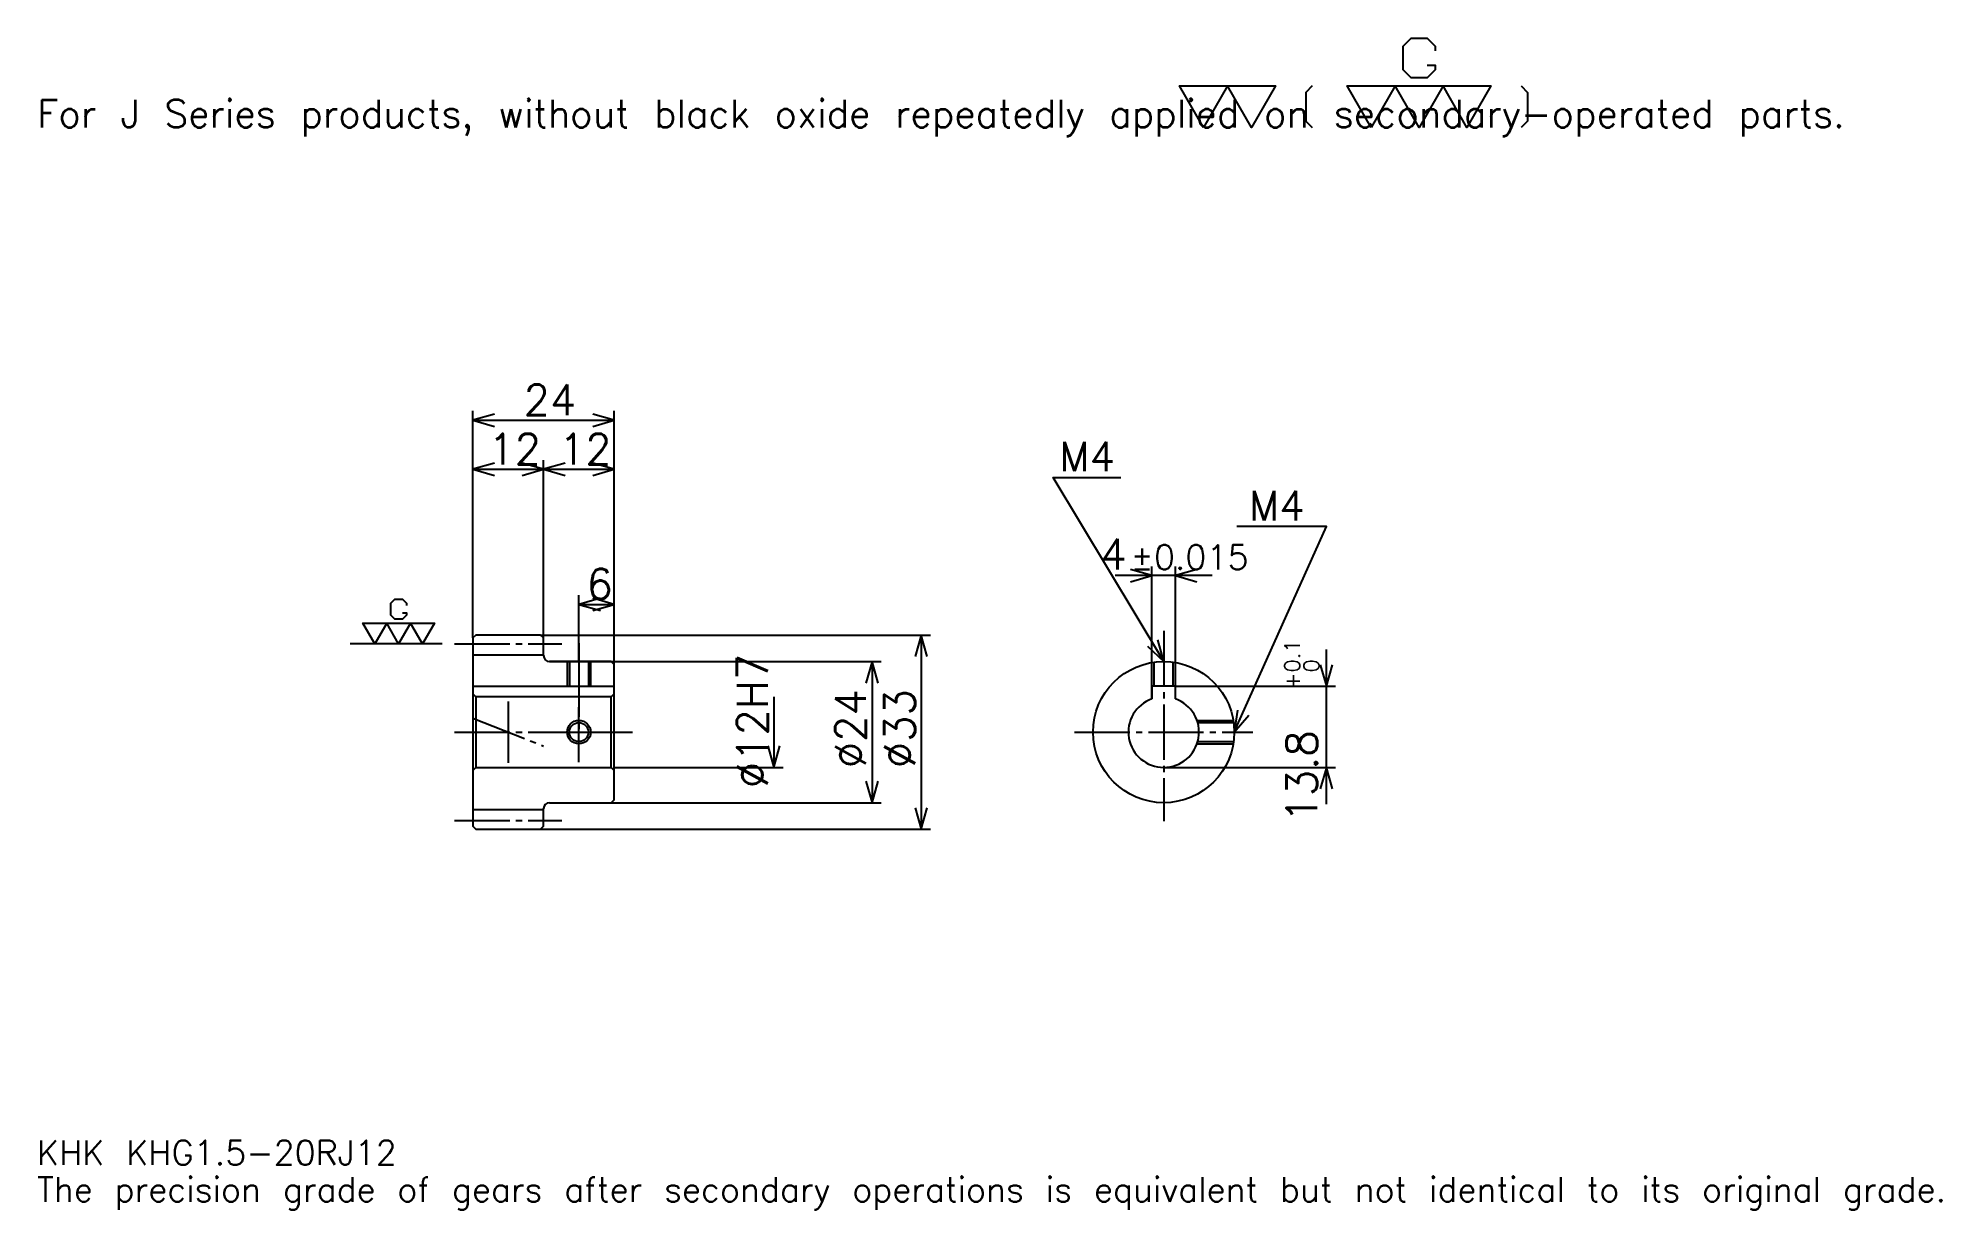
# Model space of a CAD drawing. Extents: x 11 to 334, y 4 to 203.
import ezdxf

# ---------------------------------------------------------------- set-up
doc = ezdxf.new("R2010")
doc.units = 0
doc.linetypes.add('DASHDOT', pattern=[12.521738, 9.391304, -1.043478, 1.043478, -1.043478])
doc.layers.get('0').update_dxf_attribs({"linetype": 'CONTINUOUS'})
doc.layers.add('DASHDOT', color=6, linetype='DASHDOT')
doc.styles.add('KANJI', font='TXT', dxfattribs={"bigfont": 'BIGFONT'})

msp = doc.modelspace()

# ---------------------------------------------------------------- linework, layer by layer
at = {"color": 5}
for p, q in [((84.521736, 101.543472), (84.521736, 139.630432)), ((108.521736, 101.543472), (108.521736, 139.630432)), ((84.521736, 138.065216), (108.521736, 138.065216)), ((84.521736, 129.717377), (96.521736, 129.717377)), ((96.521736, 101.543472), (96.521736, 131.282593)), ((96.521736, 129.717377), (108.521736, 129.717377)), ((210.17392, 111.652168), (193.652161, 111.652168)), ((199.91304, 92.843475), (199.91304, 113.217384)), ((203.91304, 92.843475), (203.91304, 113.217384)), ((102.521736, 101.543472), (102.521736, 108.32608)), ((102.521736, 106.760864), (108.521736, 106.760864)), ((84.521736, 101.043472), (84.521736, 101.543472)), ((96.021736, 101.543472), (108.521736, 101.543472)), ((96.521736, 101.043472), (96.521736, 101.543472)), ((102.521736, 97.043472), (102.521736, 101.543472)), ((102.521736, 97.043472), (102.521736, 101.543472)), ((108.521736, 101.543472), (162.260864, 101.543472)), ((108.521736, 96.543472), (108.521736, 101.543472)), ((160.695648, 101.543472), (160.695648, 68.543472)), ((229.565216, 72.7826), (229.565216, 99.10434)), ((97.521736, 97.043472), (108.521736, 97.043472)), ((108.521736, 97.043472), (153.91304, 97.043472)), ((152.347824, 97.043472), (152.347824, 73.043472)), ((135.652161, 91.043472), (135.652161, 79.043472)), ((203.91304, 92.843475), (231.130432, 92.843475)), ((108.521736, 79.043472), (137.217377, 79.043472)), ((201.91304, 79.043472), (231.130432, 79.043472)), ((97.521736, 73.043472), (108.521736, 73.043472)), ((108.521736, 73.043472), (153.91304, 73.043472)), ((96.021736, 68.543472), (108.521736, 68.543472)), ((108.521736, 68.543472), (162.260864, 68.543472))]:
    msp.add_line(p, q, dxfattribs=at)
at = {"color": 7}
for p, q in [((79.304344, 100.043472), (63.652168, 100.043472)), ((90.521736, 90.260864), (90.521736, 79.82608))]:
    msp.add_line(p, q, dxfattribs=at)
at = {"color": 4}
for p, q in [((84.521736, 98.168472), (96.521736, 98.168472)), ((84.521736, 92.843475), (108.521736, 92.843475)), ((85.021736, 91.043472), (85.021736, 79.043472)), ((108.021736, 91.043472), (108.521736, 91.543472)), ((108.021736, 79.043472), (108.521736, 78.543472)), ((84.521736, 71.918472), (96.521736, 71.918472))]:
    msp.add_line(p, q, dxfattribs=at)
at = {"color": 7}
for points in [[(246.678253, 198.406952), (248.034775, 198.406952), (248.034775, 197.593033), (246.678253, 196.236511), (243.96521, 196.236511), (242.608688, 197.593033), (242.608688, 201.662598), (243.96521, 203.019119), (246.678253, 203.019119), (248.034775, 201.662598), (248.034775, 200.848694)], [(208.695648, 187.82608), (204.626083, 194.87999), (220.904343, 194.87999), (216.834778, 187.82608), (212.765213, 194.87999), (208.695648, 187.82608)], [(227.144348, 194.87999), (226.059128, 193.794769), (226.059128, 188.911301), (227.144348, 187.82608)], [(237.182602, 187.82608), (233.113037, 194.87999), (257.530426, 194.87999), (253.460876, 187.82608), (249.391296, 194.87999), (245.321732, 187.82608), (241.252167, 194.87999), (237.182602, 187.82608)], [(262.685211, 194.87999), (263.770447, 193.794769), (263.770447, 188.911301), (262.685211, 187.82608)], [(72.573914, 105.333908), (73.252174, 105.333908), (73.252174, 104.926949), (72.573914, 104.248688), (71.217392, 104.248688), (70.539124, 104.926949), (70.539124, 106.961731), (71.217392, 107.639992), (72.573914, 107.639992), (73.252174, 106.961731), (73.252174, 106.554779)], [(67.82608, 100.043472), (65.791306, 103.570427), (78, 103.570427), (75.965218, 100.043472), (73.930435, 103.570427), (71.895645, 100.043472), (69.86087, 103.570427), (67.82608, 100.043472)]]:
    msp.add_lwpolyline(points, dxfattribs=at)
at = {"color": 5}
for points in [[(88.173912, 139.108688), (84.521736, 138.065216), (88.173912, 137.021729)], [(104.86956, 137.021729), (108.521736, 138.065216), (104.86956, 139.108688)], [(88.173912, 130.760864), (84.521736, 129.717377), (88.173912, 128.673904)], [(92.86956, 128.673904), (96.521736, 129.717377), (92.86956, 130.760864)], [(100.173912, 130.760864), (96.521736, 129.717377), (100.173912, 128.673904)], [(104.86956, 128.673904), (108.521736, 129.717377), (104.86956, 130.760864)], [(201.91304, 97.043472), (183.130432, 128.347824), (194.608704, 128.347824)], [(213.913055, 85.043472), (229.565216, 119.999992), (214.330414, 119.999992)], [(196.260864, 110.608688), (199.91304, 111.652168), (196.260864, 112.695648)], [(207.565216, 112.695648), (203.91304, 111.652168), (207.565216, 110.608688)], [(106.173912, 107.804344), (102.521736, 106.760864), (106.173912, 105.717384)], [(104.86956, 105.717384), (108.521736, 106.760864), (104.86956, 107.804344)], [(161.739136, 97.891296), (160.695648, 101.543472), (159.652161, 97.891296)], [(199.139236, 99.638321), (201.91304, 97.043472), (200.928787, 100.712051)], [(153.391296, 93.391296), (152.347824, 97.043472), (151.304352, 93.391296)], [(228.521729, 96.495644), (229.565216, 92.843475), (230.608673, 96.495644)], [(214.453186, 88.803185), (213.913055, 85.043472), (216.357941, 87.950325)], [(134.608688, 82.695648), (135.652161, 79.043472), (136.695648, 82.695648)], [(230.608673, 75.391296), (229.565216, 79.043472), (228.521729, 75.391296)], [(151.304352, 76.695648), (152.347824, 73.043472), (153.391296, 76.695648)], [(159.652161, 72.195648), (160.695648, 68.543472), (161.739136, 72.195648)]]:
    msp.add_lwpolyline(points, dxfattribs=at)
at = {"color": 4}
for points in [[(96.521736, 98.043472), (96.521736, 101.043472), (96.021736, 101.543472), (85.021736, 101.543472), (84.521736, 101.043472), (84.521736, 78.543472)], [(97.521736, 73.043472), (108.021736, 73.043472), (108.521736, 73.543472), (108.521736, 96.543472), (108.021736, 97.043472), (97.521736, 97.043472)], [(100.521736, 97.043472), (100.521736, 92.843475)], [(100.901733, 97.043472), (100.901733, 92.843475)], [(104.141739, 97.043472), (104.141739, 92.843475)], [(104.521736, 97.043472), (104.521736, 92.843475)], [(199.91304, 90.700325), (199.91304, 96.875633)], [(200.29303, 92.843475), (200.29303, 96.933617)], [(203.533051, 92.843475), (203.533051, 96.933617)], [(203.91304, 90.700325), (203.91304, 96.875633)], [(84.521736, 78.543472), (85.021736, 79.043472), (108.021736, 79.043472), (108.021736, 91.043472), (85.021736, 91.043472), (84.521736, 91.543472)], [(203.91304, 90.700325), (203.91304, 92.843475), (199.91304, 92.843475), (199.91304, 90.700325)], [(207.569885, 87.043472), (213.745209, 87.043472)], [(207.690201, 86.663475), (213.803192, 86.663475)], [(207.569885, 83.043472), (213.745209, 83.043472)], [(207.690201, 83.42347), (213.803192, 83.42347)], [(84.521736, 78.543472), (84.521736, 69.043472), (85.021736, 68.543472), (96.021736, 68.543472), (96.521736, 69.043472), (96.521736, 72.043472)]]:
    msp.add_lwpolyline(points, dxfattribs=at)
for centre, radius in [((201.91304, 85.043472), 12), ((102.521736, 85.043472), 1.62)]:
    msp.add_circle(centre, radius, dxfattribs=at)
at = {"color": 7}
msp.add_circle((102.521736, 85.043472), 2, dxfattribs=at)
at = {"color": 4}
for centre, radius, start, end in [((97.521736, 98.043472), 1, 180, 270), ((201.91304, 85.043472), 6, 109.47122094, 70.52877906), ((97.521736, 72.043472), 1, 90, 180)]:
    msp.add_arc(centre, radius, start, end, dxfattribs=at)
at = {"layer": 'DASHDOT', "color": 7}
for p, q in [((201.91304, 102.260864), (201.91304, 69.91304)), ((81.391304, 100.043472), (99.652168, 100.043472)), ((102.521736, 97.043472), (102.521736, 85.043472)), ((84.521736, 87.406937), (96.521736, 82.680008)), ((81.391304, 85.043472), (111.652168, 85.043472)), ((186.782608, 85.043472), (217.043488, 85.043472)), ((81.391304, 70.043472), (99.652168, 70.043472))]:
    msp.add_line(p, q, dxfattribs=at)
for points in [[(102.521736, 100.173904), (102.521736, 89.713036)], [(102.521736, 79.91304), (102.521736, 90.173904)], [(97.391304, 85.043472), (107.652176, 85.043472)]]:
    msp.add_lwpolyline(points, dxfattribs=at)

# ---------------------------------------------------------------- texts
at = {"color": 7, "style": 'KANJI'}
for s, height, p in [('For J Series products, without black oxide repeatedly applied on secondary-operated parts.', 4.695652, (10.434783, 187.82608)), ('24', 5.217391, (93.130432, 138.899994)), ('12', 5.217391, (87.130432, 130.55217)), ('12', 5.217391, (99.130432, 130.55217)), ('M4', 5.008696, (184.17392, 129.391296)), ('M4', 5.008696, (216.417389, 121.043472)), ('4', 5.217391, (191.143311, 112.695648)), ('%%p0.015', 4.173913, (196.307892, 112.695648)), ('6', 5.217391, (103.82608, 107.595642)), ('KHK KHG1.5-20RJ12', 4.173913, (10.434783, 11.478261)), ('The precision grade of gears after secondary operations is equivalent but not identical to its original grade.', 4.173913, (10.434783, 5.217391))]:
    msp.add_text(s, height=height, dxfattribs=at).set_placement(p)
for s, height, p in [('%%c12H7', 5.217391, (134.608688, 75.521736)), ('0.1', 2.608696, (225.078247, 95.191498)), ('0', 2.608696, (228.313049, 95.191498)), ('+', 2.608696, (225.078247, 92.269753)), ('%%c24', 5.217391, (151.304352, 78.91304)), ('%%c33', 5.217391, (159.652161, 78.91304)), ('13.8', 5.217391, (228, 69.686821))]:
    msp.add_text(s, height=height, rotation=90, dxfattribs=at).set_placement(p)

doc.saveas('drawing.dxf')
